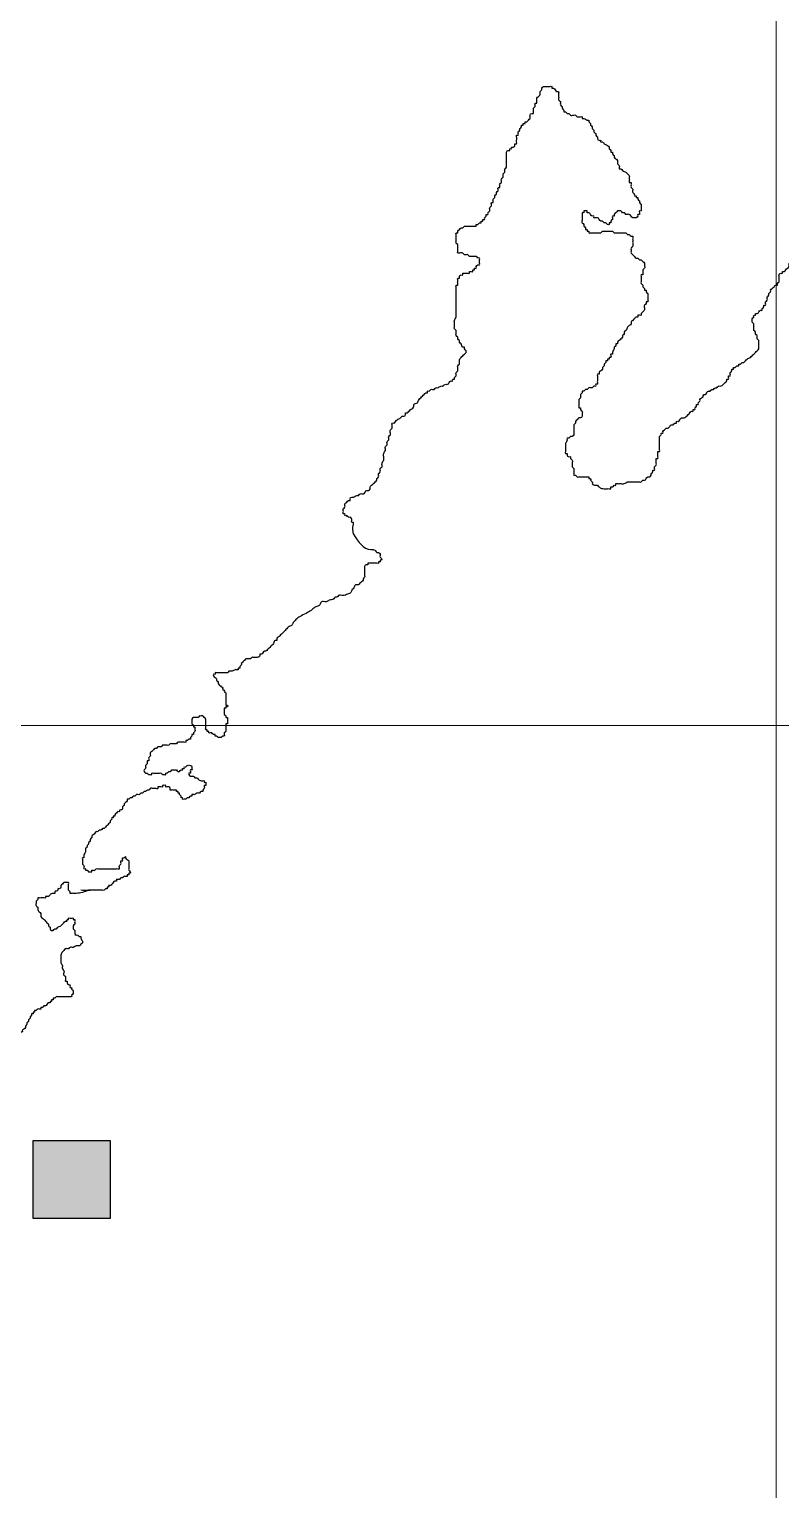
# Model space of a CAD drawing. Header units: metres. Extents: x -400 to 2000400, y -400 to 948520.
# Drawn here: x 1603761 to 1700596, y 601517 to 789711 of the extents above; entities that cross this region are included whole.
import ezdxf

# ---------------------------------------------------------------- set-up
doc = ezdxf.new("R2010")
doc.units = ezdxf.units.M
doc.header["$LTSCALE"] = 1600
for name, color, linetype, lineweight in [('1', 7, 'Continuous', 25), ('2', 7, 'Continuous', 25), ('3', 7, 'Continuous', 13)]:
    doc.layers.add(name, color=color, linetype=linetype, lineweight=lineweight)

msp = doc.modelspace()

# ---------------------------------------------------------------- hatches: boundary and pattern name
at = {"layer": '2'}
msp.add_hatch(color=256, dxfattribs=at).paths.add_polyline_path([(1604230, 636500), (1614230, 636500), (1614230, 646500), (1604230, 646500)])

# ---------------------------------------------------------------- linework, layer by layer
at = {"layer": '1'}
for points in [[(1665907, 774530), (1666124, 774530), (1666340, 774746), (1666340, 774963), (1666557, 774963), (1666557, 775180), (1666557, 775397), (1666557, 775831), (1666557, 776048), (1666774, 776048), (1666774, 776264), (1666774, 776481), (1666991, 776698), (1666991, 776915), (1667207, 777132), (1667207, 777349), (1667424, 777349), (1667424, 777565), (1667641, 777565), (1667641, 777782), (1667858, 777782), (1668075, 777999), (1668291, 778216), (1668291, 778433), (1668291, 778650), (1668508, 778867), (1668725, 778867), (1668725, 779083), (1668725, 779300), (1668725, 779517), (1668942, 779734), (1668942, 779951), (1668942, 780168), (1669158, 780168), (1669158, 780384), (1669158, 780601), (1669158, 780818), (1669375, 781035), (1669592, 781469), (1669592, 781686), (1669809, 781902), (1669809, 782119), (1670025, 782336), (1670242, 782336), (1670676, 782336), (1670892, 782336), (1671109, 782336), (1671109, 782119), (1671326, 782119), (1671543, 781902), (1671760, 781686), (1671976, 781686), (1671976, 781469), (1671976, 781252), (1671976, 781035), (1671976, 780818), (1671976, 780601), (1672193, 780384), (1672193, 780168), (1672193, 779951), (1672410, 779734), (1672410, 779517), (1672627, 779300), (1672627, 779083), (1672843, 779083), (1673060, 778867), (1673277, 778867), (1673494, 778650), (1673927, 778650), (1674144, 778650), (1674361, 778433), (1674577, 778433), (1674794, 778433), (1675011, 778433), (1675011, 778216), (1675228, 778216), (1675661, 777999), (1675878, 777999), (1675878, 777782), (1676095, 777565), (1676095, 777349), (1676312, 777132), (1676312, 776915), (1676528, 776698), (1676528, 776481), (1676745, 776264), (1676745, 776048), (1676962, 775831), (1676962, 775614), (1677179, 775397), (1677395, 775397)], [(1677395, 775397), (1677395, 775180), (1677612, 775180), (1677829, 774963), (1678263, 774746), (1678479, 774530), (1678479, 774313), (1678696, 774096), (1678696, 773879), (1678913, 773879), (1678913, 773662), (1679130, 773445), (1679130, 773228), (1679346, 773012), (1679563, 772795), (1679563, 772578), (1679563, 772361), (1679780, 772144), (1679780, 771927), (1679780, 771711), (1679997, 771711), (1680213, 771494), (1680647, 771277), (1680864, 771060), (1681080, 770843), (1681080, 770626), (1681080, 770409), (1681080, 770193), (1681080, 769976), (1681297, 769976), (1681297, 769759), (1681297, 769542), (1681297, 769325), (1681514, 769108), (1681514, 768675), (1681731, 768458), (1681731, 768241), (1681948, 768241), (1681948, 768024), (1682164, 768024), (1682164, 767807), (1682381, 767590), (1682381, 767374), (1682598, 767157), (1682598, 766940), (1682598, 766723), (1682598, 766506), (1682598, 766289), (1682381, 766289), (1682381, 766072), (1682381, 765856), (1682164, 765856), (1682164, 765639), (1681948, 765422), (1681731, 765422), (1681514, 765422), (1681297, 765639), (1681080, 765856), (1680647, 765856), (1680430, 766072), (1680213, 766072), (1679997, 766289), (1679780, 766289), (1679563, 766289), (1679346, 766072), (1679130, 765856), (1679130, 765639), (1678913, 765639), (1678913, 765422), (1678913, 765205), (1678696, 764988), (1678696, 764771), (1678479, 764771), (1678479, 764555), (1678263, 764555), (1678046, 764771), (1677829, 764771), (1677612, 764988), (1677395, 764988), (1677179, 765205), (1676962, 765422), (1676528, 765422), (1676528, 765639), (1676312, 765639), (1676095, 765856), (1675878, 766072), (1675661, 766072), (1675661, 766289), (1675445, 766289), (1675228, 766289), (1675228, 766072)], [(1661572, 760218), (1661355, 760434), (1661138, 760434), (1660921, 760434), (1660705, 760434), (1660488, 760434), (1660271, 760651), (1660054, 760651), (1659837, 760651), (1659621, 760868), (1659187, 760868), (1658970, 760868), (1658970, 761085), (1658970, 761519), (1658970, 761736), (1658970, 761952), (1658754, 762169), (1658754, 762386), (1658754, 762603), (1658754, 762820), (1658754, 763037), (1658754, 763253), (1658754, 763470), (1658970, 763470), (1658970, 763687), (1659187, 763904), (1659404, 764121), (1659621, 764121), (1659837, 764338), (1660054, 764338), (1660271, 764338), (1660488, 764338), (1660921, 764338), (1661138, 764338), (1661355, 764338), (1661355, 764555), (1661572, 764555), (1661788, 764771), (1662005, 764771), (1662005, 764988), (1662222, 764988), (1662222, 765205), (1662439, 765205), (1662439, 765422), (1662655, 765639), (1662655, 765856), (1662872, 765856), (1662872, 766072), (1663089, 766289), (1663089, 766506), (1663089, 766723), (1663306, 766940), (1663306, 767157), (1663306, 767374), (1663522, 767374), (1663522, 767590), (1663522, 767807), (1663739, 768024), (1663739, 768241), (1663956, 768458), (1663956, 768675), (1664173, 768892), (1664173, 769108), (1664173, 769325), (1664390, 769325), (1664390, 769542), (1664390, 769759), (1664606, 769976), (1664606, 770193), (1664606, 770409), (1664823, 770626), (1664823, 770843), (1664823, 771060), (1665040, 771277), (1665040, 771494), (1665040, 771711), (1665257, 771927), (1665257, 772144), (1665257, 772361), (1665257, 772578), (1665257, 772795), (1665257, 773012), (1665257, 773228), (1665257, 773445), (1665257, 773662), (1665257, 773879), (1665473, 774096), (1665690, 774096), (1665690, 774313), (1665907, 774313), (1665907, 774530)], [(1675228, 766072), (1675011, 766072), (1675011, 765856), (1675011, 765639), (1675011, 765422), (1675011, 765205), (1675011, 764771), (1675228, 764555), (1675228, 764338), (1675445, 764121), (1675445, 763904), (1675661, 763904), (1675661, 763687), (1675878, 763687), (1675878, 763470), (1676095, 763470), (1676312, 763470), (1676528, 763470), (1676745, 763470), (1676962, 763470), (1677179, 763470), (1677395, 763470), (1677612, 763687), (1677829, 763687), (1678046, 763687), (1678263, 763687), (1678479, 763687), (1678696, 763687), (1678913, 763687), (1679130, 763470), (1679346, 763470), (1679563, 763470), (1679780, 763470), (1679997, 763470), (1680213, 763470), (1680430, 763470), (1680647, 763470), (1680864, 763253), (1681080, 763253), (1681297, 763037), (1681514, 763037), (1681514, 762820), (1681514, 762603), (1681514, 762386), (1681514, 762169), (1681514, 761736), (1681297, 761519), (1681297, 761302), (1681297, 761085), (1681297, 760868), (1681514, 760651), (1681731, 760434), (1681948, 760218), (1682164, 760218), (1682381, 760001), (1682598, 760001), (1682815, 759784), (1683031, 759567), (1683031, 759350), (1683031, 758916), (1682815, 758700), (1682815, 758483), (1682815, 758266), (1682815, 758049), (1682598, 758049), (1682598, 757832), (1682598, 757615), (1682598, 757399), (1682598, 757182), (1682598, 756965), (1682815, 756748), (1682815, 756531), (1683031, 756314), (1683031, 756097), (1683248, 756097), (1683248, 755881), (1683465, 755664), (1683465, 755447), (1683465, 755230), (1683465, 755013), (1683465, 754796), (1683465, 754580), (1683248, 754580), (1683248, 754363), (1683031, 754146), (1683031, 753712), (1682815, 753278), (1682598, 753062), (1682598, 752845), (1682381, 752845), (1682164, 752845)], [(1697121, 752628), (1697121, 752845), (1697338, 752845), (1697338, 753062), (1697555, 753062), (1697771, 753278), (1697988, 753495), (1698205, 753495), (1698205, 753712), (1698422, 753929), (1698422, 754146), (1698638, 754146), (1698638, 754363), (1698638, 754580), (1698855, 754796), (1698855, 755013), (1698855, 755230), (1699072, 755447), (1699072, 755664), (1699289, 755881), (1699289, 756097), (1699505, 756314), (1699722, 756531), (1699939, 756748), (1700156, 756748), (1700156, 756965), (1700373, 757182), (1700373, 757399), (1700373, 757615), (1700373, 757832), (1700373, 758049), (1700589, 758266), (1700806, 758266), (1700806, 758483), (1701023, 758483), (1701240, 758700), (1701456, 758916), (1701673, 759133), (1701673, 759350), (1701673, 759567), (1701890, 759567), (1701890, 759784), (1701890, 760001), (1701890, 760218), (1701890, 760434), (1701890, 760651), (1701890, 760868), (1702107, 761085), (1702323, 761302), (1702540, 761302), (1702540, 761519), (1702757, 761519), (1702974, 761736), (1703190, 761952), (1703407, 761952), (1703407, 762169), (1703624, 762169), (1703841, 762169), (1704058, 762169), (1704274, 762169), (1704274, 761952), (1704491, 761952), (1704708, 761952), (1704925, 761952), (1705141, 761952), (1705358, 761952), (1705575, 761736), (1705792, 761736), (1706008, 761519), (1706008, 761302), (1706225, 761302), (1706442, 761085), (1706659, 760868), (1706875, 760651), (1707092, 760651), (1707309, 760434), (1707526, 760434), (1707743, 760218), (1707959, 760001), (1708176, 760001), (1708393, 759784), (1708610, 759567), (1708826, 759567), (1708826, 759350), (1709260, 759133), (1709477, 759133), (1709477, 758916), (1709693, 758916), (1709693, 758700), (1709910, 758700)], [(1657020, 743737), (1657453, 743954), (1657670, 743954), (1657887, 744171), (1658103, 744388), (1658320, 744388), (1658320, 744605), (1658537, 744605), (1658537, 744821), (1658754, 745038), (1658754, 745255), (1658754, 745472), (1658970, 745689), (1658970, 745906), (1658970, 746122), (1658970, 746339), (1659187, 746556), (1659187, 746773), (1659187, 746990), (1659404, 747424), (1659621, 747640), (1659837, 747857), (1660054, 748074), (1660054, 748291), (1659837, 748508), (1659837, 748725), (1659621, 748725), (1659404, 749158), (1659187, 749375), (1659187, 749592), (1658970, 749809), (1658970, 750026), (1658754, 750243), (1658754, 750459), (1658754, 750676), (1658754, 750893), (1658537, 751110), (1658537, 751327), (1658537, 751544), (1658537, 751761), (1658537, 751977), (1658537, 752194), (1658754, 752628), (1658754, 752845), (1658754, 753062), (1658754, 753278), (1658754, 753495), (1658754, 753712), (1658754, 753929), (1658754, 754146), (1658754, 754363), (1658754, 754580), (1658754, 754796), (1658754, 755013), (1658754, 755230), (1658754, 755447), (1658754, 755664), (1658754, 755881), (1658754, 756097), (1658754, 756314), (1658754, 756531), (1658754, 756748), (1658970, 756748), (1658970, 756965), (1658970, 757182), (1658970, 757399), (1658970, 757615), (1659187, 757615), (1659187, 757832), (1659404, 758049), (1659621, 758049), (1659621, 758266), (1659837, 758266), (1660054, 758266), (1660271, 758266), (1660488, 758266), (1660488, 758483), (1660705, 758483), (1660921, 758483), (1660921, 758700), (1661138, 758700), (1661138, 758916), (1661355, 758916), (1661355, 759133), (1661572, 759350), (1661788, 759350), (1661788, 759567), (1661788, 759784), (1661788, 760001), (1661788, 760218), (1661572, 760218)], [(1682164, 752845), (1682164, 752628), (1681948, 752628), (1681731, 752411), (1681514, 752194), (1681297, 751977), (1681297, 751761), (1681080, 751544), (1680864, 751327), (1680647, 750893), (1680430, 750676), (1680430, 750459), (1680213, 750243), (1680213, 750026), (1679997, 749809), (1679780, 749592), (1679563, 749375), (1679563, 749158), (1679346, 749158), (1679346, 748941), (1679130, 748725), (1679130, 748508), (1678913, 748074), (1678913, 747857), (1678696, 747857), (1678696, 747640), (1678696, 747424), (1678479, 747424), (1678479, 747207), (1678263, 747207), (1678263, 746990), (1678046, 746990), (1678046, 746773), (1677829, 746556), (1677829, 746339), (1677612, 746122), (1677612, 745906), (1677395, 745689), (1677179, 745472), (1677179, 745255), (1676962, 745255), (1676962, 745038), (1676962, 744821), (1676962, 744605), (1676962, 744388), (1676962, 744171), (1676962, 743954), (1676745, 743954), (1676745, 743737), (1676528, 743737), (1676312, 743520), (1676095, 743520), (1675878, 743520), (1675661, 743303), (1675445, 743303), (1675228, 743087), (1675011, 743087), (1675011, 742870), (1674794, 742653), (1674794, 742436), (1674794, 742219), (1674577, 742002), (1674577, 741785), (1674577, 741569), (1674577, 741352), (1674577, 741135), (1674577, 740918), (1674794, 740918), (1674794, 740701), (1675011, 740484), (1675011, 740268), (1675011, 740051), (1675011, 739834), (1674794, 739617), (1674577, 739617), (1674361, 739400), (1674144, 739183), (1674144, 738966), (1673927, 738750), (1673927, 738533), (1673927, 738316), (1673927, 738099), (1673927, 737882), (1673927, 737665), (1673927, 737449), (1673710, 737232), (1673494, 737232), (1673277, 737015), (1673060, 737015), (1673060, 736798), (1672843, 736364)], [(1685199, 737665), (1685416, 737665), (1685416, 737882), (1685633, 738099), (1685849, 738316), (1686066, 738316), (1686283, 738533), (1686500, 738750), (1686716, 738750), (1686933, 738966), (1687150, 738966), (1687150, 739183), (1687367, 739183), (1687583, 739400), (1687800, 739617), (1688017, 739617), (1688450, 739834), (1688667, 740051), (1688884, 740268), (1689101, 740484), (1689318, 740484), (1689318, 740701), (1689534, 740701), (1689534, 740918), (1689751, 741135), (1689751, 741352), (1689968, 741352), (1689968, 741569), (1690185, 741785), (1690185, 742002), (1690401, 742219), (1690618, 742436), (1690618, 742653), (1690835, 742653), (1691052, 742870), (1691268, 743087), (1691485, 743087), (1691702, 743303), (1691919, 743303), (1692135, 743520), (1692352, 743520), (1692569, 743737), (1692786, 743737), (1693219, 743954), (1693436, 744171), (1693653, 744388), (1693653, 744605), (1693870, 744605), (1693870, 744821), (1693870, 745038), (1694086, 745038), (1694086, 745255), (1694086, 745472), (1694303, 745689), (1694303, 745906), (1694520, 745906), (1694520, 746122), (1694737, 746122), (1694953, 746339), (1695170, 746339), (1695170, 746556), (1695387, 746556), (1695604, 746773), (1695820, 746773), (1696037, 746990), (1696254, 747207), (1696688, 747424), (1696904, 747640), (1697121, 747857), (1697338, 748074), (1697555, 748291), (1697771, 748508), (1697771, 748725), (1697771, 748941), (1697771, 749158), (1697771, 749375), (1697771, 749592), (1697555, 749809), (1697555, 750026), (1697555, 750243), (1697338, 750459), (1697338, 750676), (1697121, 750893), (1697121, 751110), (1697121, 751327), (1697121, 751544), (1697121, 751761), (1696904, 751977), (1696904, 752194), (1696904, 752411), (1697121, 752628)], [(1645531, 724654), (1645531, 725956), (1645531, 726172), (1645314, 726172), (1645314, 726389), (1645097, 726823), (1644881, 726823), (1644664, 727040), (1644447, 727040), (1644447, 727257), (1644230, 727257), (1644230, 727473), (1644230, 727690), (1644230, 727907), (1644447, 728124), (1644447, 728341), (1644447, 728558), (1644664, 728775), (1644881, 728991), (1645097, 728991), (1645097, 729208), (1645314, 729425), (1645531, 729425), (1645965, 729642), (1646181, 729642), (1646398, 729859), (1646615, 729859), (1646832, 729859), (1647048, 730076), (1647265, 730293), (1647482, 730293), (1647699, 730509), (1647699, 730726), (1648132, 731160), (1648349, 731377), (1648566, 731594), (1648566, 731810), (1648782, 732027), (1648782, 732244), (1648782, 732461), (1648999, 732678), (1648999, 732895), (1648999, 733112), (1649216, 733328), (1649216, 733545), (1649216, 733762), (1649433, 734196), (1649433, 734629), (1649433, 735063), (1649650, 735497), (1649650, 735931), (1649866, 736147), (1649866, 736581), (1650083, 736798), (1650083, 737232), (1650300, 737449), (1650300, 737665), (1650300, 738099), (1650517, 738316), (1650517, 738533), (1650517, 738750), (1650517, 738966), (1650733, 738966), (1650950, 739183), (1651167, 739400), (1651600, 739617), (1651817, 739834), (1652034, 739834), (1652251, 740051), (1652251, 740268), (1652467, 740268), (1652684, 740484), (1652901, 740701), (1653335, 741135), (1653335, 741352), (1653768, 741569), (1653985, 742002), (1654202, 742219), (1654418, 742436), (1654635, 742653), (1654852, 742870), (1655069, 742870), (1655069, 743087), (1655285, 743087), (1655502, 743303), (1655719, 743303), (1655936, 743303), (1656152, 743520), (1656369, 743520), (1656803, 743737), (1657020, 743737)], [(1672843, 736364), (1672843, 735931), (1672843, 735714), (1672843, 735280), (1672843, 735063), (1673060, 735063), (1673060, 734846), (1673277, 734629), (1673494, 734629), (1673494, 734413), (1673710, 734196), (1673710, 733762), (1673710, 733545), (1673710, 733328), (1673927, 733112), (1673927, 732895), (1673927, 732678), (1673927, 732461), (1673927, 732244), (1674144, 732244), (1674361, 732027), (1674577, 732027), (1674794, 732027), (1675011, 732027), (1675228, 732027), (1675445, 732027), (1675661, 732027), (1675878, 732027), (1675878, 731810), (1676095, 731810), (1676095, 731594), (1676312, 731377), (1676312, 731160), (1676745, 730943), (1676962, 730943), (1677179, 730726), (1677829, 730509), (1678046, 730509), (1678263, 730509), (1678479, 730509), (1678696, 730509), (1678696, 730726), (1678913, 730726), (1679130, 730943), (1679346, 730943), (1679346, 731160), (1679563, 731160), (1679780, 731160), (1679997, 731160), (1680430, 731160), (1680864, 731377), (1681297, 731377), (1681731, 731377), (1681948, 731377), (1682164, 731377), (1682381, 731377), (1682598, 731377), (1682815, 731594), (1683031, 731594), (1683248, 731810), (1683465, 732027), (1683682, 732027), (1683898, 732244), (1683898, 732461), (1684115, 732678), (1684115, 732895), (1684332, 732895), (1684332, 733112), (1684332, 733328), (1684549, 733545), (1684549, 733762), (1684549, 733979), (1684549, 734196), (1684549, 734413), (1684765, 734413), (1684765, 734629), (1684765, 734846), (1684765, 735063), (1684765, 735280), (1684982, 735280), (1684982, 735497), (1684982, 735714), (1684982, 735931), (1684982, 736147), (1684982, 736364), (1684982, 736581), (1684982, 736798), (1684982, 737015), (1684982, 737232), (1685199, 737449), (1685199, 737665)], [(1645531, 724654), (1647769, 722686), (1647968, 722686), (1648365, 722488), (1648564, 722289), (1648762, 722289), (1648961, 722090), (1648961, 721891), (1648961, 721693), (1649160, 721494), (1649160, 721295), (1648961, 721295), (1648961, 721096), (1648762, 721096), (1648762, 720898), (1648564, 720898), (1648365, 720898), (1648166, 720898), (1647968, 720898), (1647769, 720898), (1647570, 720898), (1647372, 720898), (1647372, 720699), (1647173, 720699), (1646974, 720500), (1646974, 720301), (1646974, 720103), (1646974, 719904), (1646974, 719705), (1646974, 719506), (1646974, 719308), (1646974, 719109), (1646776, 718910), (1646776, 718711), (1646577, 718513), (1646378, 718314), (1646180, 718115), (1645782, 718115), (1645584, 717718), (1645385, 717519), (1645186, 717121), (1644789, 716923), (1644193, 716724), (1643597, 716724), (1643398, 716525), (1643200, 716525), (1643001, 716326), (1642405, 716128), (1642007, 715929), (1641411, 715929), (1641213, 715531), (1640815, 715333), (1640418, 715134), (1640219, 714935), (1639623, 714538), (1638829, 714140), (1638233, 713743), (1638034, 713544), (1637835, 713345), (1637637, 712948), (1637239, 712749), (1636842, 712351), (1636445, 711954), (1636246, 711755), (1636047, 711556), (1635849, 711358), (1635650, 711159), (1635650, 710960), (1635451, 710960), (1635253, 710563), (1635054, 710364), (1634855, 710165), (1634657, 709966), (1634458, 709768), (1634259, 709569), (1634061, 709569), (1633862, 709370), (1633663, 709171), (1633465, 709171), (1633465, 708973), (1633067, 708774), (1632869, 708774), (1632670, 708774), (1632471, 708774), (1632273, 708575), (1632074, 708575), (1631875, 708575), (1631677, 708575), (1631478, 708376), (1631279, 708178), (1631081, 707979)], [(1631081, 707979), (1631081, 707780), (1630882, 707582), (1630882, 707383), (1630683, 707383), (1630683, 707184), (1630485, 707184), (1630286, 707184), (1629889, 706985), (1629491, 706985), (1629293, 706787), (1629094, 706787), (1628895, 706787), (1628697, 706787), (1628498, 706787), (1628101, 706787), (1627902, 706787), (1627703, 706787), (1627703, 706588), (1627504, 706588), (1627504, 706389), (1627902, 705992), (1627902, 705793), (1628101, 705594), (1628101, 705395), (1628299, 705197), (1628498, 704998), (1628697, 704799), (1628697, 704600), (1628895, 704600), (1628895, 704402), (1629094, 704203), (1629094, 704004), (1629094, 703805), (1629094, 703607), (1629094, 703408), (1629094, 703209), (1629094, 703010), (1629094, 702812), (1629094, 702613), (1629293, 702613), (1629293, 702414), (1629094, 702414), (1629094, 702215), (1628895, 702215), (1628895, 702017), (1628895, 701818), (1628895, 701619), (1628895, 701420), (1629094, 701222), (1629094, 701023), (1629293, 701023), (1629293, 700824), (1629293, 700625), (1629293, 700427), (1629293, 700228), (1629094, 700228), (1629094, 700029), (1629094, 699830), (1629094, 699632), (1629094, 699433), (1629094, 699234), (1628895, 699035), (1628895, 698837), (1628895, 698638), (1628697, 698638), (1628498, 698439), (1628299, 698439), (1628101, 698439), (1627902, 698638), (1627703, 698638), (1627703, 698837), (1627504, 698837), (1627306, 699035), (1627107, 699035), (1626908, 699035), (1626908, 699234), (1626710, 699234), (1626710, 699433), (1626511, 699433), (1626511, 699632), (1626511, 699830), (1626511, 700029), (1626511, 700228), (1626511, 700427), (1626511, 700625), (1626511, 700824), (1626312, 701023), (1626114, 701222), (1625915, 701222), (1625716, 701222)], [(1625716, 701222), (1625518, 701023), (1625319, 701023), (1625120, 701023), (1624922, 701023), (1624723, 700824), (1624723, 700625), (1624723, 700427), (1624723, 700228), (1624922, 700029), (1624922, 699830), (1625120, 699830), (1625120, 699632), (1625120, 699433), (1625120, 699234), (1624922, 699035), (1624922, 698837), (1624723, 698837), (1624723, 698638), (1624524, 698439), (1624524, 698240), (1624326, 698240), (1624127, 698042), (1623928, 698042), (1623928, 697843), (1623730, 697843), (1623531, 697843), (1623332, 697843), (1623134, 697843), (1622935, 697843), (1622736, 697644), (1622538, 697644), (1622339, 697644), (1622140, 697644), (1621942, 697644), (1621743, 697445), (1621544, 697445), (1621346, 697445), (1621147, 697445), (1620948, 697445), (1620750, 697247), (1620551, 697247), (1620352, 697247), (1620154, 697048), (1619955, 697048), (1619756, 696849), (1619558, 696650), (1619359, 696452), (1619359, 696253), (1619359, 696054), (1619160, 695855), (1619160, 695657), (1619160, 695458), (1618962, 695458), (1618962, 695259), (1618962, 695060), (1618763, 694862), (1618763, 694663), (1618763, 694464), (1618564, 694265), (1618564, 694067), (1618763, 693868), (1618962, 693868), (1619160, 693669), (1619359, 693669), (1619558, 693669), (1619558, 693868), (1619756, 693868), (1619955, 693868), (1620154, 693868), (1620352, 693868), (1620551, 693868), (1620750, 693868), (1620948, 693669), (1621147, 693669), (1621346, 693669), (1621346, 693868), (1621544, 693868), (1621743, 694067), (1621942, 694067), (1622140, 694265), (1622339, 694265), (1622538, 694265), (1622736, 694265), (1622935, 694067), (1623134, 694067), (1623332, 694265), (1623531, 694265), (1623531, 694464), (1623730, 694464), (1623730, 694663)], [(1623730, 694663), (1623928, 694663), (1624127, 694862), (1624326, 694862), (1624524, 694862), (1624723, 694663), (1624723, 694464), (1624723, 694265), (1624524, 694265), (1624524, 694067), (1624524, 693868), (1624326, 693868), (1624326, 693669), (1624524, 693470), (1624723, 693470), (1624922, 693470), (1625120, 693272), (1625319, 693272), (1625518, 693073), (1625915, 692874), (1626114, 692874), (1626312, 692874), (1626312, 692675), (1626511, 692675), (1626511, 692477), (1626511, 692278), (1626312, 692278), (1626312, 692079), (1626312, 691880), (1626114, 691682), (1626114, 691483), (1625915, 691483), (1625716, 691284), (1625518, 691284), (1625319, 691284), (1625120, 691085), (1624922, 691085), (1624723, 691085), (1624723, 690887), (1624524, 690887), (1624326, 690688), (1624127, 690688), (1623928, 690489), (1623730, 690489), (1623531, 690489), (1623531, 690688), (1623332, 690688), (1623332, 690887), (1623134, 691085), (1623134, 691284), (1622935, 691284), (1622935, 691483), (1622736, 691483), (1622736, 691682), (1622538, 691682), (1622339, 691682), (1622140, 691682), (1621942, 691682), (1621942, 691880), (1621743, 692079), (1621544, 692079), (1621346, 692079), (1621346, 692278), (1621147, 692278), (1620948, 692278), (1620948, 692079), (1620750, 692079), (1620551, 692079), (1620352, 692079), (1620352, 691880), (1619955, 691880), (1619756, 691880), (1619359, 691880), (1619160, 691682), (1618962, 691682), (1618763, 691483), (1618564, 691483), (1618366, 691284), (1618167, 691284), (1617968, 691085), (1617770, 691085), (1617571, 691085), (1617372, 690887), (1617174, 690887), (1616975, 690688), (1616776, 690688), (1616578, 690489), (1616379, 690489), (1616379, 690291), (1616180, 690092), (1615982, 689893)], [(1615982, 689893), (1615982, 689694), (1615783, 689496), (1615783, 689297), (1615584, 689098), (1615386, 689098), (1615386, 688899), (1615187, 688899), (1614988, 688701), (1614790, 688502), (1614790, 688303), (1614591, 688303), (1614591, 688104), (1614392, 688104), (1614392, 687906), (1614194, 687707), (1614194, 687508), (1613995, 687309), (1613796, 687111), (1613598, 686912), (1613399, 686713), (1613200, 686713), (1613002, 686514), (1612803, 686514), (1612604, 686316), (1612405, 686316), (1612207, 686117), (1612008, 685918), (1611809, 685719), (1611809, 685521), (1611611, 685322), (1611611, 685123), (1611412, 684924), (1611412, 684726), (1611213, 684527), (1611213, 684328), (1611015, 684129), (1611015, 683931), (1611015, 683732), (1610816, 683334), (1610816, 683136), (1610816, 682937), (1610617, 682937), (1610617, 682738), (1610617, 682539), (1610617, 682341), (1610617, 682142), (1610816, 681943), (1610816, 681744), (1610816, 681546), (1611015, 681546), (1611015, 681347), (1611213, 681347), (1611412, 681148), (1611611, 681148), (1611809, 681148), (1611809, 681347), (1612008, 681347), (1612207, 681347), (1612405, 681546), (1612604, 681546), (1612803, 681546), (1613002, 681546), (1613200, 681546), (1613399, 681546), (1613598, 681546), (1613796, 681546), (1613995, 681546), (1614194, 681546), (1614392, 681546), (1614591, 681546), (1614790, 681546), (1614988, 681546), (1615187, 681546), (1615386, 681546), (1615386, 681744), (1615386, 681943), (1615584, 682142), (1615584, 682341), (1615584, 682539), (1615783, 682539), (1615783, 682738), (1615783, 682937), (1615982, 682937), (1616180, 683136), (1616180, 682937), (1616379, 682738), (1616578, 682539), (1616578, 682341), (1616578, 682142), (1616578, 681943)], [(1616578, 681943), (1616578, 681744), (1616578, 681546), (1616578, 681347), (1616776, 681148), (1616776, 680949), (1616578, 680949), (1616578, 680751), (1616379, 680751), (1616379, 680552), (1616180, 680552), (1615982, 680552), (1615783, 680353), (1615584, 680353), (1615386, 680154), (1615187, 680154), (1614988, 680154), (1614988, 679956), (1614790, 679956), (1614591, 679757), (1614392, 679558), (1614194, 679359), (1613995, 679359), (1613995, 679161), (1613796, 679161), (1613796, 678962), (1613598, 678962), (1613399, 678763), (1613200, 678763), (1613002, 678763), (1612803, 678763), (1612604, 678763), (1612405, 678763), (1612207, 678763), (1612008, 678763), (1611809, 678763), (1611611, 678763), (1611412, 678763), (1611611, 678763)], [(1611412, 678763), (1609823, 678366), (1609624, 678366), (1609425, 678366), (1609227, 678366), (1609028, 678366), (1609028, 678564), (1608829, 678763), (1608829, 678962), (1608829, 679161), (1608829, 679359), (1608829, 679558), (1608829, 679757), (1608631, 679757), (1608432, 679757), (1608233, 679757), (1608035, 679558), (1607836, 679359), (1607836, 679161), (1607637, 678962), (1607439, 678962), (1607439, 678763), (1607041, 678564), (1607041, 678366), (1606843, 678366), (1606445, 678167), (1606247, 677968), (1606048, 677968), (1605849, 677968), (1605849, 677769), (1605651, 677769), (1605452, 677769), (1605253, 677769), (1605055, 677769), (1604856, 677769), (1604856, 677571), (1604657, 677372), (1604657, 677173), (1604657, 676776), (1604856, 676577), (1604856, 676378), (1605055, 675981), (1605253, 675782), (1605253, 675384), (1605452, 675186), (1605849, 674788), (1606048, 674589), (1606247, 674391), (1606247, 674192), (1606445, 673993), (1606445, 673794), (1606644, 673596), (1606843, 673596), (1607041, 673794), (1607240, 673794), (1607439, 673993), (1607836, 674192), (1608035, 674391), (1608233, 674589), (1608432, 674788), (1608631, 674788), (1608631, 674987), (1608829, 674987), (1608829, 675186), (1609028, 675186), (1609227, 675186), (1609425, 675186), (1609425, 674987), (1609624, 674987), (1609624, 674788), (1609624, 674589), (1609624, 674391), (1609425, 674192), (1609425, 673993), (1609425, 673794), (1609624, 673596), (1609624, 673198), (1609823, 672999), (1610021, 672999), (1610220, 672801), (1610419, 672801), (1610419, 672602), (1610617, 672205), (1610617, 672006), (1610419, 671807), (1610220, 671608), (1610021, 671608), (1609823, 671608), (1609425, 671410), (1609028, 671410), (1608829, 671211)], [(1611412, 678763), (1610419, 678763), (1610408, 678764)], [(1608829, 671211), (1608432, 671211), (1608233, 671012), (1608035, 670813), (1607836, 670416), (1607836, 670217), (1607836, 669820), (1607836, 669422), (1608035, 669025), (1608035, 668627), (1608233, 668428), (1608233, 668230), (1608233, 667832), (1608432, 667633), (1608432, 667435), (1608432, 667236), (1608432, 667037), (1608631, 667037), (1608631, 666838), (1608829, 666640), (1609028, 666441), (1609028, 666242), (1609227, 666242), (1609227, 666043), (1609425, 665845), (1609425, 665646), (1609425, 665447), (1609227, 665248), (1609227, 665050), (1609028, 665050), (1608829, 665050), (1608631, 665050), (1608432, 665050), (1608233, 665050), (1608035, 665050), (1607836, 665050), (1607637, 665050), (1607439, 665050), (1607240, 665050), (1607041, 664851), (1606843, 664851), (1606843, 664652), (1606644, 664652), (1606644, 664453), (1606445, 664453), (1606445, 664255), (1606247, 664255), (1606048, 664056), (1605849, 663857), (1605651, 663857), (1605452, 663658), (1605253, 663658), (1605253, 663460), (1604856, 663460), (1604657, 663261), (1604459, 663261), (1604459, 663062), (1604260, 663062), (1604260, 662863), (1604061, 662863), (1604061, 662665), (1603863, 662466), (1603863, 662267), (1603664, 662068), (1603664, 661870), (1603465, 661671), (1603465, 661472), (1603267, 661273), (1603267, 661075), (1603068, 660876), (1602869, 660677), (1602869, 660478), (1602671, 660478), (1602472, 660280), (1602273, 660280), (1602075, 660081), (1601876, 660081), (1601677, 660081), (1601280, 660081), (1601081, 659882), (1600883, 659882), (1600883, 659683), (1600883, 659485), (1600883, 659286), (1600883, 659087), (1600883, 658888), (1600883, 658690), (1600883, 658491), (1600883, 658292), (1600883, 658093), (1600883, 657895)]]:
    msp.add_spline(points, degree=3, dxfattribs=at)
at = {"layer": '2'}
msp.add_lwpolyline([(1604230, 636500), (1614230, 636500), (1614230, 646500), (1604230, 646500)], close=True, dxfattribs=at)
at = {"layer": '3'}
for p, q in [((1700000, 900000), (1700000, 400000)), ((1500000, 700000), (2000000, 700000))]:
    msp.add_line(p, q, dxfattribs=at)

doc.saveas('drawing.dxf')
